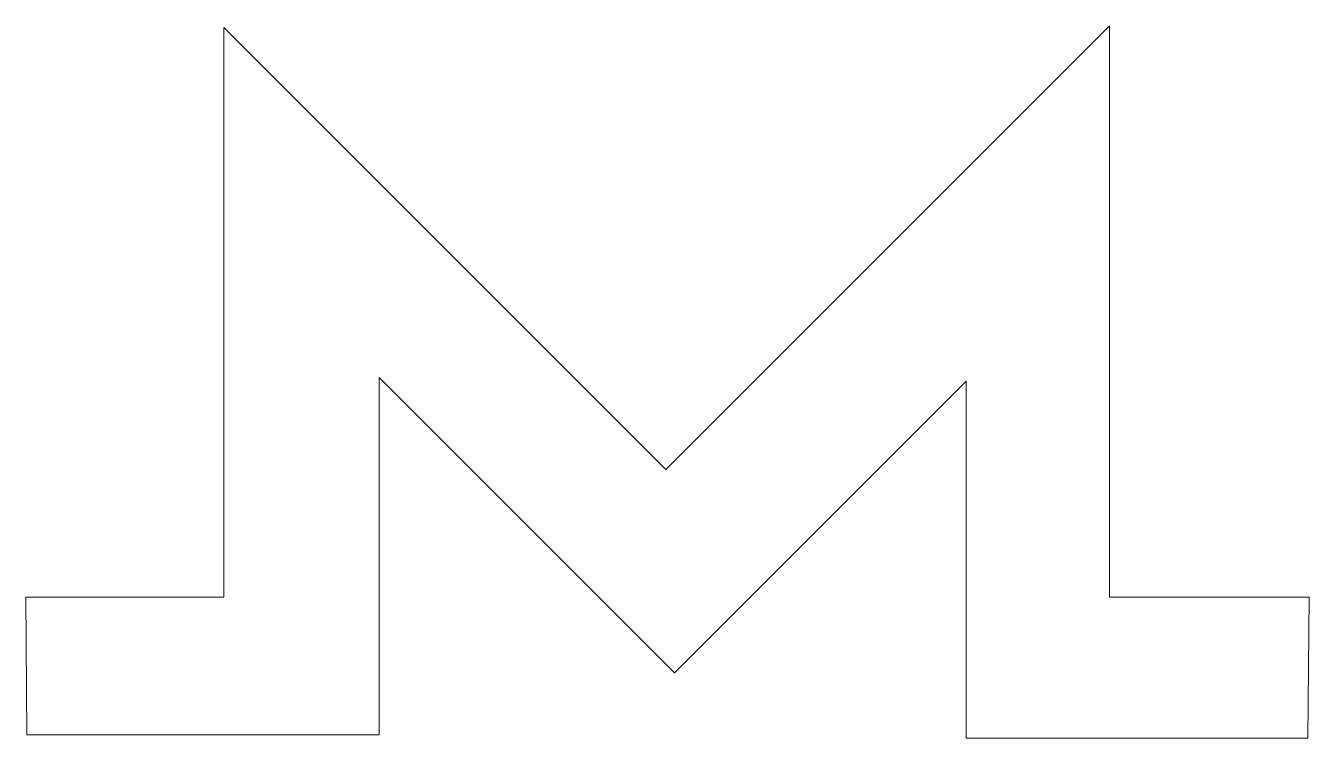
# Model space of a CAD drawing. Header units: inches. Extents: x 62.4 to 147.8, y -172.2 to -124.8.
import ezdxf

# ---------------------------------------------------------------- set-up
doc = ezdxf.new("R2010")
doc.units = ezdxf.units.IN
doc.header["$MEASUREMENT"] = 0
doc.layers.add('Layer 1', color=7, linetype='Continuous')

msp = doc.modelspace()

# ---------------------------------------------------------------- linework, layer by layer
at = {"layer": 'Layer 1', "lineweight": 0}
msp.add_lwpolyline([(62.402, -162.774), (75.573, -162.774), (75.573, -124.878), (104.971, -154.276), (134.487, -124.761), (134.487, -162.774), (147.774, -162.774), (147.685, -172.15), (124.962, -172.15), (124.962, -148.397), (105.559, -167.799), (85.921, -148.161), (85.921, -171.915), (62.482, -171.915), (62.402, -162.774)], dxfattribs=at)

doc.saveas('drawing.dxf')
